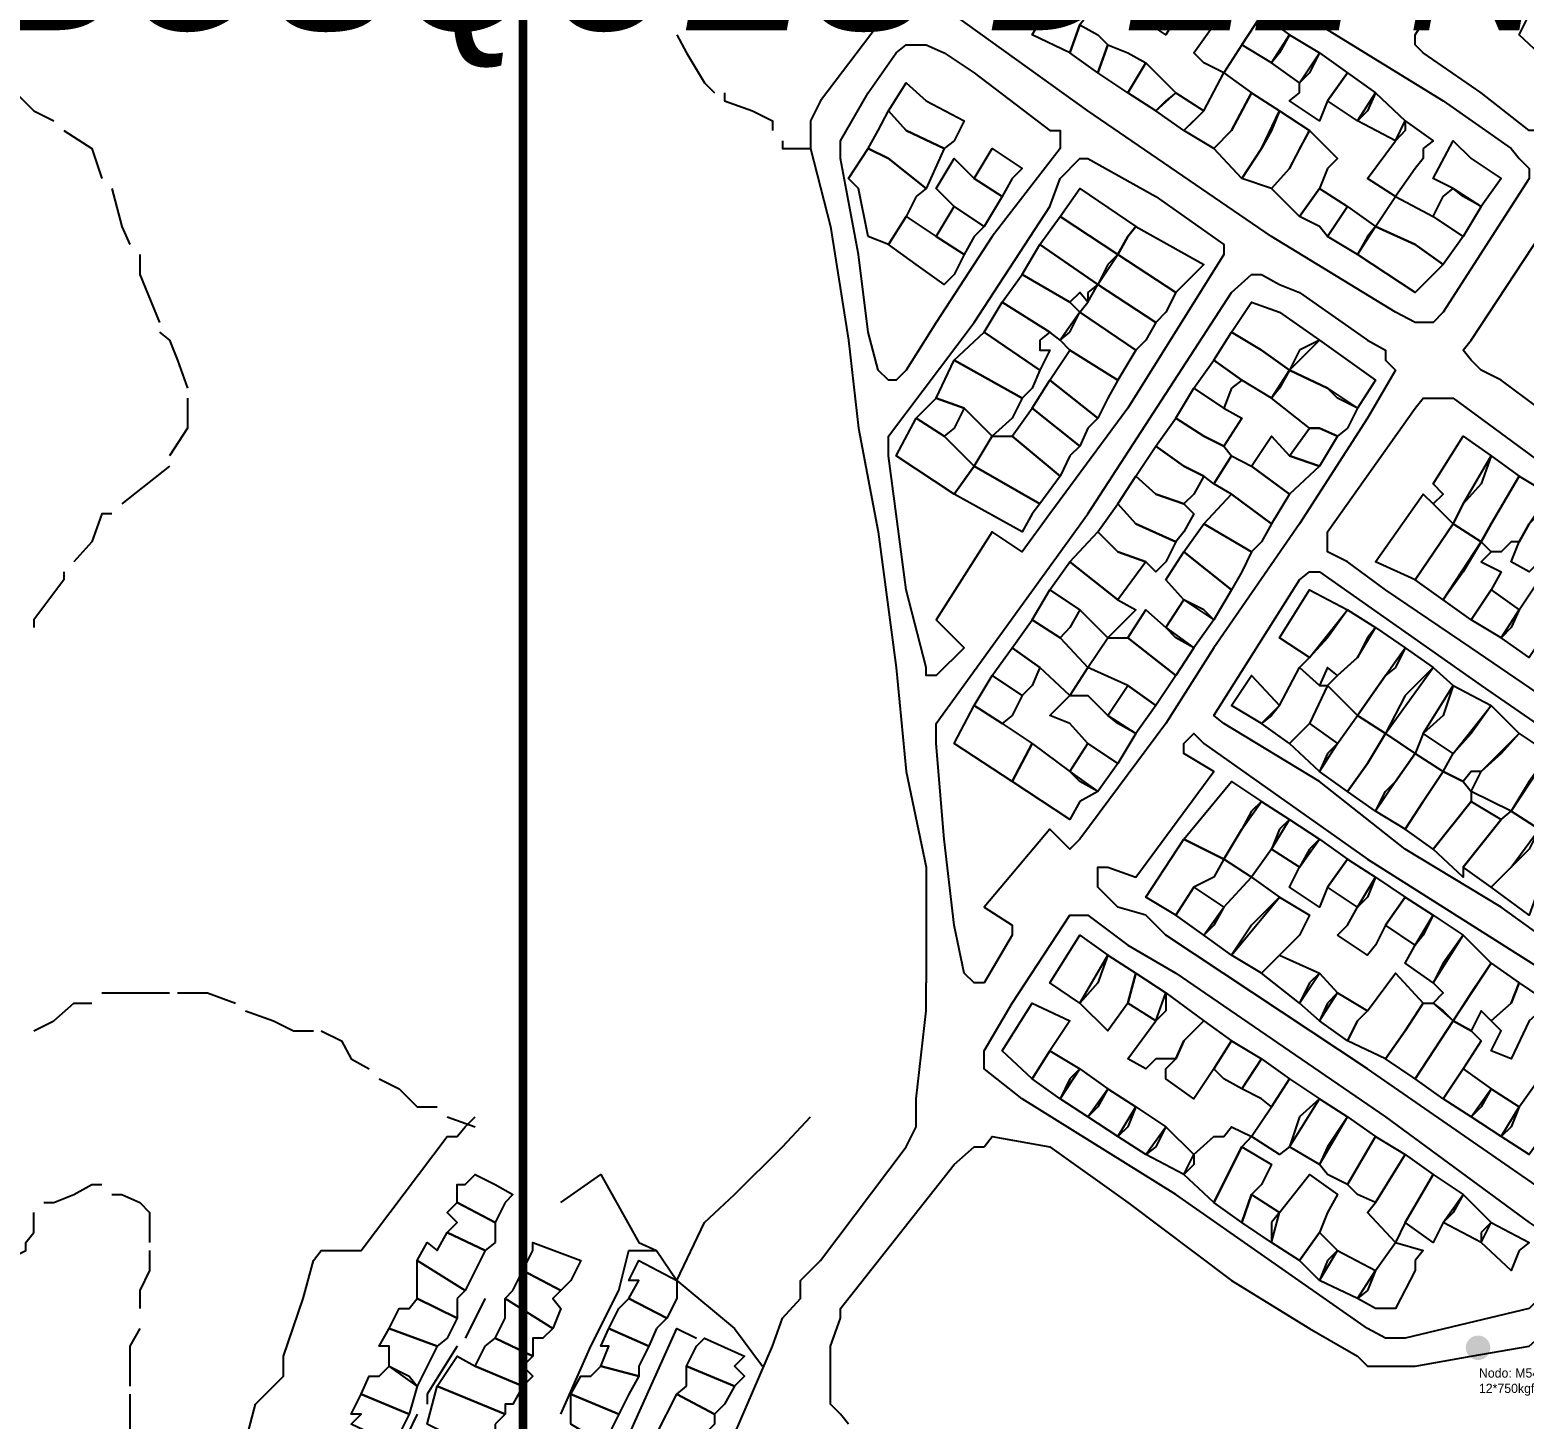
# Model space of a CAD drawing. Header units: millimetres. Extents: x -3588 to 75209, y -3737 to 38254.
# Drawn here: x 6035.1 to 6246.4, y 5761.9 to 5958.4 of the extents above; entities that cross this region are included whole.
import ezdxf

# ---------------------------------------------------------------- set-up
doc = ezdxf.new("R2010")
doc.units = ezdxf.units.MM
doc.layers.add('P', color=253, linetype='Continuous')
doc.layers.add('T', color=7, linetype='Continuous')

msp = doc.modelspace()

# ---------------------------------------------------------------- hatches: boundary and pattern name
h = msp.add_hatch(color=256)
h.dxf.hatch_style = 1
h.paths.add_polyline_path([(6238.114, 5771.997, 1), (6241.584, 5771.997, 1)])

# ---------------------------------------------------------------- linework, layer by layer
at = {"layer": 'P', "const_width": 1.2}
msp.add_lwpolyline([(6104.804, -520.269), (6104.804, 8805.959)], dxfattribs=at)
at = {"layer": 'P'}
for points in [[(6240.292, 5949.488), (6232.114, 5955.137), (6230.978, 5956.258), (6230.978, 5957.666), (6240.292, 5972.629), (6249.894, 5986.185), (6256.664, 5995.787), (6258.088, 5998.315), (6259.496, 5999.74), (6279.821, 5986.185), (6279.821, 5984.776), (6270.219, 5971.221), (6260.616, 5955.137), (6252.439, 5944.127), (6251.302, 5944.127), (6249.894, 5944.127), (6247.077, 5944.127), (6240.292, 5949.488)], [(6100.851, 5998.315), (6102.26, 5996.907), (6111.574, 5990.138), (6109.029, 5986.185), (6146.862, 5960.499), (6152.223, 5963.027), (6153.632, 5963.027), (6155.04, 5961.907), (6155.04, 5959.09), (6146.862, 5948.352), (6145.454, 5945.535), (6145.454, 5941.582), (6148.27, 5930.572), (6150.815, 5914.488), (6152.223, 5902.053), (6155.04, 5887.378), (6157.585, 5868.189), (6158.993, 5853.514), (6161.826, 5839.959), (6161.826, 5827.54), (6161.826, 5823.587)], [(6168.595, 5969.813), (6172.548, 5975.462), (6177.909, 5983.352), (6179.318, 5984.776), (6180.742, 5984.776), (6197.114, 5972.629), (6217.438, 5959.09), (6234.931, 5948.352), (6244.533, 5941.582), (6245.653, 5940.174), (6247.077, 5938.766), (6247.077, 5937.341), (6234.931, 5918.441), (6233.522, 5917.017), (6230.978, 5917.017), (6228.161, 5918.441), (6210.653, 5929.163), (6184.679, 5946.944), (6165.778, 5960.499), (6165.778, 5961.907), (6164.354, 5964.452), (6165.778, 5965.86), (6168.595, 5969.813)], [(6199.642, 5964.452), (6198.234, 5961.907), (6195.689, 5957.666), (6191.464, 5960.499), (6192.873, 5961.907), (6194.281, 5964.452), (6197.114, 5968.677), (6201.067, 5965.86), (6199.642, 5964.452)], [(6184.679, 5960.499), (6183.559, 5959.09), (6182.15, 5955.137), (6176.789, 5957.666), (6179.318, 5961.907), (6182.15, 5964.452), (6186.103, 5961.907), (6184.679, 5960.499)], [(6201.067, 5953.713), (6199.642, 5955.137), (6202.475, 5959.09), (6205.004, 5963.027), (6209.245, 5960.499), (6206.428, 5956.258), (6203.883, 5952.305), (6201.067, 5953.713)], [(6211.789, 5955.137), (6210.653, 5953.713), (6206.428, 5956.258), (6209.245, 5960.499), (6213.197, 5957.666), (6211.789, 5955.137)], [(6247.077, 5960.499), (6248.486, 5961.907), (6252.439, 5959.09), (6256.664, 5956.258), (6253.847, 5952.305), (6249.894, 5953.713), (6245.653, 5957.666), (6247.077, 5960.499)], [(6186.103, 5957.666), (6187.512, 5956.258), (6186.103, 5952.305), (6182.15, 5955.137), (6183.559, 5959.09), (6186.103, 5957.666)], [(6126.537, 5957.666), (6127.946, 5955.137), (6130.49, 5950.896), (6131.899, 5949.488)], [(6164.354, 5955.137), (6168.595, 5952.305), (6179.318, 5944.127), (6180.742, 5944.127), (6180.742, 5941.582), (6171.14, 5929.163), (6163.234, 5917.017), (6158.993, 5910.247), (6157.585, 5908.839), (6156.464, 5908.839), (6155.04, 5910.247), (6153.632, 5915.608), (6152.223, 5926.619), (6149.679, 5940.174), (6149.679, 5941.582), (6149.679, 5942.703), (6153.632, 5949.488), (6157.585, 5955.137), (6158.993, 5956.258), (6161.826, 5956.258), (6164.354, 5955.137)], [(6190.328, 5955.137), (6192.873, 5953.713), (6190.328, 5949.488), (6186.103, 5952.305), (6187.512, 5956.258), (6190.328, 5955.137)], [(6216.014, 5952.305), (6214.606, 5950.896), (6210.653, 5953.713), (6213.197, 5957.666), (6217.438, 5955.137), (6216.014, 5952.305)], [(6214.606, 5949.488), (6214.606, 5950.896), (6217.438, 5955.137), (6221.391, 5952.305), (6218.559, 5948.352), (6217.438, 5945.535), (6213.197, 5948.352), (6214.606, 5949.488)], [(6195.689, 5948.352), (6194.281, 5946.944), (6190.328, 5949.488), (6192.873, 5953.713), (6197.114, 5949.488), (6195.689, 5948.352)], [(6205.004, 5944.127), (6202.475, 5941.582), (6198.234, 5944.127), (6201.067, 5946.944), (6203.883, 5952.305), (6207.836, 5949.488), (6205.004, 5944.127)], [(6224.208, 5946.944), (6222.8, 5945.535), (6218.559, 5948.352), (6221.391, 5952.305), (6225.328, 5949.488), (6224.208, 5946.944)], [(6031.683, 5950.896), (6033.092, 5949.488), (6035.636, 5946.944), (6038.469, 5945.535)], [(6165.778, 5942.703), (6164.354, 5941.582), (6158.993, 5944.127), (6156.464, 5946.944), (6158.993, 5950.896), (6161.826, 5948.352), (6167.187, 5945.535), (6165.778, 5942.703)], [(6133.307, 5949.488), (6133.307, 5948.352), (6137.26, 5946.944), (6140.093, 5945.535), (6140.093, 5944.127)], [(6199.642, 5945.535), (6198.234, 5944.127), (6194.281, 5946.944), (6197.114, 5949.488), (6201.067, 5946.944), (6199.642, 5945.535)], [(6210.653, 5944.127), (6209.245, 5941.582), (6206.428, 5937.341), (6202.475, 5941.582), (6205.004, 5944.127), (6207.836, 5949.488), (6211.789, 5946.944), (6210.653, 5944.127)], [(6229.569, 5944.127), (6228.161, 5942.703), (6222.8, 5945.535), (6225.328, 5949.488), (6229.569, 5945.535), (6229.569, 5944.127)], [(6155.04, 5944.127), (6156.464, 5946.944), (6158.993, 5944.127), (6164.354, 5941.582), (6161.826, 5935.933), (6156.464, 5940.174), (6153.632, 5941.582), (6155.04, 5944.127)], [(6214.606, 5941.582), (6213.197, 5938.766), (6210.653, 5935.933), (6206.428, 5937.341), (6209.245, 5941.582), (6211.789, 5946.944), (6216.014, 5944.127), (6214.606, 5941.582)], [(6039.877, 5944.127), (6043.83, 5941.582), (6045.239, 5937.341)], [(6218.559, 5938.766), (6217.438, 5935.933), (6214.606, 5931.98), (6210.653, 5935.933), (6213.197, 5938.766), (6216.014, 5944.127), (6219.967, 5940.174), (6218.559, 5938.766)], [(6232.114, 5941.582), (6232.114, 5940.174), (6230.978, 5938.766), (6228.161, 5934.813), (6224.208, 5937.341), (6228.161, 5942.703), (6229.569, 5945.535), (6233.522, 5942.703), (6232.114, 5941.582)], [(6141.501, 5942.703), (6141.501, 5941.582), (6142.909, 5941.582), (6145.454, 5941.582)], [(6160.417, 5934.813), (6158.993, 5931.98), (6156.464, 5928.027), (6153.632, 5929.163), (6152.223, 5935.933), (6150.815, 5937.341), (6153.632, 5941.582), (6156.464, 5940.174), (6161.826, 5935.933), (6160.417, 5934.813)], [(6173.956, 5937.341), (6172.548, 5934.813), (6168.595, 5937.341), (6171.14, 5941.582), (6175.365, 5938.766), (6173.956, 5937.341)], [(6237.763, 5934.813), (6236.339, 5935.933), (6233.522, 5937.341), (6236.339, 5942.703), (6238.883, 5940.174), (6243.124, 5937.341), (6240.292, 5933.388), (6237.763, 5934.813)], [(6180.742, 5937.341), (6183.559, 5940.174), (6184.679, 5940.174), (6194.281, 5934.813), (6203.883, 5928.027), (6203.883, 5926.619), (6190.328, 5904.886), (6179.318, 5889.922), (6175.365, 5884.561), (6171.14, 5887.378), (6163.234, 5874.959), (6167.187, 5871.006), (6163.234, 5867.053), (6161.826, 5867.053), (6161.826, 5868.189), (6158.993, 5879.2), (6157.585, 5889.922), (6156.464, 5898.116), (6156.464, 5899.525), (6156.464, 5900.933), (6168.595, 5917.017), (6179.318, 5933.388), (6180.742, 5937.341)], [(6168.595, 5937.341), (6172.548, 5934.813), (6170.003, 5930.572), (6165.778, 5933.388), (6163.234, 5935.933), (6165.778, 5940.174), (6168.595, 5937.341)], [(6046.647, 5935.933), (6048.055, 5930.572), (6049.191, 5928.027)], [(6190.328, 5929.163), (6188.92, 5926.619), (6180.742, 5931.98), (6183.559, 5935.933), (6191.464, 5930.572), (6190.328, 5929.163)], [(6217.438, 5930.572), (6214.606, 5931.98), (6217.438, 5935.933), (6221.391, 5933.388), (6218.559, 5929.163), (6217.438, 5930.572)], [(6234.931, 5934.813), (6236.339, 5935.933), (6240.292, 5933.388), (6237.763, 5929.163), (6233.522, 5931.98), (6234.931, 5934.813)], [(6168.595, 5929.163), (6167.187, 5926.619), (6163.234, 5929.163), (6165.778, 5933.388), (6170.003, 5930.572), (6168.595, 5929.163)], [(6224.208, 5929.163), (6222.8, 5926.619), (6218.559, 5929.163), (6221.391, 5933.388), (6225.328, 5930.572), (6224.208, 5929.163)], [(6233.522, 5931.98), (6237.763, 5929.163), (6234.931, 5925.21), (6230.978, 5928.027), (6225.328, 5930.572), (6228.161, 5934.813), (6233.522, 5931.98)], [(6259.496, 5896.692), (6243.124, 5908.839), (6240.292, 5910.247), (6238.883, 5911.655), (6237.763, 5913.064), (6238.883, 5914.488), (6251.302, 5933.388)], [(6165.778, 5923.802), (6164.354, 5922.378), (6160.417, 5925.21), (6156.464, 5928.027), (6158.993, 5931.98), (6163.234, 5929.163), (6167.187, 5926.619), (6165.778, 5923.802)], [(6187.512, 5925.21), (6186.103, 5922.378), (6177.909, 5928.027), (6180.742, 5931.98), (6188.92, 5926.619), (6187.512, 5925.21)], [(6190.328, 5929.163), (6191.464, 5930.572), (6201.067, 5925.21), (6197.114, 5921.258), (6188.92, 5926.619), (6190.328, 5929.163)], [(6230.978, 5928.027), (6234.931, 5925.21), (6230.978, 5921.258), (6222.8, 5926.619), (6225.328, 5930.572), (6230.978, 5928.027)], [(6184.679, 5921.258), (6184.679, 5919.849), (6183.559, 5921.258), (6182.15, 5919.849), (6175.365, 5923.802), (6177.909, 5928.027), (6186.103, 5922.378), (6184.679, 5921.258)], [(6050.6, 5926.619), (6050.6, 5923.802), (6053.416, 5917.017)], [(6195.689, 5918.441), (6194.281, 5917.017), (6186.103, 5922.378), (6188.92, 5926.619), (6197.114, 5921.258), (6195.689, 5918.441)], [(6211.789, 5922.378), (6214.606, 5921.258), (6224.208, 5914.488), (6226.753, 5913.064), (6226.753, 5911.655), (6228.161, 5910.247), (6224.208, 5903.477), (6214.606, 5888.514), (6202.475, 5871.006), (6195.689, 5860.283), (6183.559, 5843.912), (6182.15, 5842.503), (6179.318, 5845.32), (6170.003, 5834.309), (6173.956, 5831.765), (6173.956, 5830.356), (6170.003, 5823.587), (6168.595, 5823.587), (6167.187, 5824.995), (6165.778, 5831.765), (6164.354, 5843.912), (6163.234, 5857.467), (6163.234, 5858.875), (6163.234, 5860.283), (6184.679, 5889.922), (6205.004, 5921.258), (6207.836, 5923.802), (6209.245, 5923.802), (6211.789, 5922.378)], [(6182.15, 5919.849), (6183.559, 5918.441), (6180.742, 5914.488), (6179.318, 5915.608), (6172.548, 5919.849), (6175.365, 5923.802), (6182.15, 5919.849)], [(6192.873, 5914.488), (6191.464, 5913.064), (6183.559, 5918.441), (6184.679, 5919.849), (6186.103, 5922.378), (6194.281, 5917.017), (6192.873, 5914.488)], [(6177.909, 5914.488), (6177.909, 5913.064), (6179.318, 5913.064), (6177.909, 5910.247), (6170.003, 5915.608), (6172.548, 5919.849), (6179.318, 5915.608), (6177.909, 5914.488)], [(6182.15, 5915.608), (6183.559, 5918.441), (6191.464, 5913.064), (6188.92, 5908.839), (6182.15, 5913.064), (6180.742, 5914.488), (6182.15, 5915.608)], [(6214.606, 5913.064), (6213.197, 5910.247), (6209.245, 5913.064), (6205.004, 5915.608), (6207.836, 5919.849), (6211.789, 5918.441), (6217.438, 5914.488), (6214.606, 5913.064)], [(6053.416, 5915.608), (6054.841, 5914.488), (6055.961, 5911.655), (6057.369, 5907.702)], [(6176.789, 5907.702), (6175.365, 5906.294), (6165.778, 5911.655), (6170.003, 5915.608), (6177.909, 5910.247), (6176.789, 5907.702)], [(6211.789, 5907.702), (6210.653, 5906.294), (6206.428, 5908.839), (6202.475, 5911.655), (6205.004, 5915.608), (6209.245, 5913.064), (6213.197, 5910.247), (6211.789, 5907.702)], [(6219.967, 5906.294), (6218.559, 5907.702), (6213.197, 5910.247), (6217.438, 5914.488), (6225.328, 5908.839), (6222.8, 5904.886), (6219.967, 5906.294)], [(6187.512, 5906.294), (6186.103, 5903.477), (6179.318, 5908.839), (6182.15, 5913.064), (6188.92, 5908.839), (6187.512, 5906.294)], [(6173.956, 5903.477), (6171.14, 5900.933), (6167.187, 5904.886), (6163.234, 5906.294), (6165.778, 5911.655), (6175.365, 5906.294), (6173.956, 5903.477)], [(6205.004, 5907.702), (6203.883, 5904.886), (6199.642, 5907.702), (6202.475, 5911.655), (6206.428, 5908.839), (6205.004, 5907.702)], [(6221.391, 5902.053), (6219.967, 5900.933), (6217.438, 5902.053), (6216.014, 5902.053), (6210.653, 5906.294), (6213.197, 5910.247), (6218.559, 5907.702), (6222.8, 5904.886), (6221.391, 5902.053)], [(6184.679, 5902.053), (6183.559, 5899.525), (6176.789, 5904.886), (6179.318, 5908.839), (6186.103, 5903.477), (6184.679, 5902.053)], [(6203.883, 5904.886), (6206.428, 5903.477), (6203.883, 5899.525), (6201.067, 5900.933), (6197.114, 5903.477), (6199.642, 5907.702), (6203.883, 5904.886)], [(6057.369, 5906.294), (6057.369, 5902.053), (6054.841, 5898.116)], [(6165.778, 5902.053), (6164.354, 5900.933), (6160.417, 5903.477), (6163.234, 5906.294), (6167.187, 5904.886), (6165.778, 5902.053)], [(6260.616, 5856.042), (6256.664, 5858.875), (6238.883, 5871.006), (6226.753, 5879.2), (6221.391, 5883.153), (6218.559, 5884.561), (6218.559, 5885.969), (6218.559, 5887.378), (6230.978, 5904.886), (6232.114, 5906.294), (6234.931, 5906.294), (6236.339, 5906.294), (6251.302, 5895.284), (6271.627, 5881.728), (6294.496, 5865.645), (6297.313, 5862.828), (6298.737, 5862.828), (6298.737, 5861.404), (6285.182, 5841.079), (6283.774, 5841.079), (6282.366, 5841.079), (6274.172, 5846.728), (6263.449, 5854.634), (6260.616, 5856.042)], [(6164.354, 5900.933), (6168.595, 5896.692), (6165.778, 5892.739), (6157.585, 5898.116), (6160.417, 5903.477), (6164.354, 5900.933)], [(6182.15, 5898.116), (6180.742, 5895.284), (6173.956, 5900.933), (6176.789, 5904.886), (6183.559, 5899.525), (6182.15, 5898.116)], [(6203.883, 5899.525), (6205.004, 5898.116), (6202.475, 5894.163), (6201.067, 5895.284), (6198.234, 5896.692), (6194.281, 5899.525), (6197.114, 5903.477), (6201.067, 5900.933), (6203.883, 5899.525)], [(6217.438, 5902.053), (6219.967, 5900.933), (6217.438, 5896.692), (6213.197, 5898.116), (6216.014, 5902.053), (6217.438, 5902.053)], [(6173.956, 5900.933), (6180.742, 5895.284), (6177.909, 5891.331), (6168.595, 5896.692), (6171.14, 5900.933), (6173.956, 5900.933)], [(6199.642, 5892.739), (6198.234, 5891.331), (6194.281, 5892.739), (6191.464, 5895.284), (6194.281, 5899.525), (6198.234, 5896.692), (6201.067, 5895.284), (6199.642, 5892.739)], [(6213.197, 5898.116), (6217.438, 5896.692), (6213.197, 5892.739), (6207.836, 5896.692), (6210.653, 5900.933), (6213.197, 5898.116)], [(6240.292, 5894.163), (6237.763, 5891.331), (6236.339, 5888.514), (6233.522, 5891.331), (6234.931, 5892.739), (6233.522, 5894.163), (6237.763, 5900.933), (6241.716, 5898.116), (6240.292, 5894.163)], [(6207.836, 5896.692), (6213.197, 5892.739), (6210.653, 5888.514), (6205.004, 5892.739), (6202.475, 5894.163), (6205.004, 5898.116), (6207.836, 5896.692)], [(6241.716, 5888.514), (6240.292, 5885.969), (6236.339, 5888.514), (6237.763, 5891.331), (6241.716, 5898.116), (6245.653, 5895.284), (6241.716, 5888.514)], [(6054.841, 5896.692), (6048.055, 5891.331)], [(6176.789, 5889.922), (6175.365, 5887.378), (6165.778, 5892.739), (6168.595, 5896.692), (6177.909, 5891.331), (6176.789, 5889.922)], [(6198.234, 5887.378), (6197.114, 5885.969), (6191.464, 5888.514), (6188.92, 5891.331), (6191.464, 5895.284), (6194.281, 5892.739), (6198.234, 5891.331), (6199.642, 5889.922), (6198.234, 5887.378)], [(6248.486, 5889.922), (6247.077, 5888.514), (6245.653, 5885.969), (6244.533, 5885.969), (6243.124, 5884.561), (6241.716, 5884.561), (6240.292, 5885.969), (6241.716, 5888.514), (6245.653, 5895.284), (6249.894, 5892.739), (6248.486, 5889.922)], [(6195.689, 5883.153), (6194.281, 5881.728), (6192.873, 5883.153), (6188.92, 5884.561), (6186.103, 5887.378), (6188.92, 5891.331), (6191.464, 5888.514), (6197.114, 5885.969), (6195.689, 5883.153)], [(6209.245, 5885.969), (6207.836, 5884.561), (6201.067, 5888.514), (6205.004, 5892.739), (6210.653, 5888.514), (6209.245, 5885.969)], [(6233.522, 5891.331), (6236.339, 5888.514), (6230.978, 5880.608), (6225.328, 5883.153), (6232.114, 5892.739), (6233.522, 5891.331)], [(6252.439, 5887.378), (6251.302, 5884.561), (6249.894, 5881.728), (6248.486, 5883.153), (6247.077, 5881.728), (6244.533, 5883.153), (6245.653, 5885.969), (6247.077, 5888.514), (6249.894, 5892.739), (6253.847, 5888.514), (6252.439, 5887.378)], [(6046.647, 5889.922), (6045.239, 5889.922), (6043.83, 5885.969), (6041.286, 5883.153)], [(6188.92, 5884.561), (6192.873, 5883.153), (6188.92, 5877.791), (6182.15, 5883.153), (6186.103, 5887.378), (6188.92, 5884.561)], [(6206.428, 5881.728), (6205.004, 5879.2), (6198.234, 5884.561), (6201.067, 5888.514), (6207.836, 5884.561), (6206.428, 5881.728)], [(6237.763, 5881.728), (6234.931, 5877.791), (6230.978, 5880.608), (6236.339, 5888.514), (6240.292, 5885.969), (6237.763, 5881.728)], [(6201.067, 5876.367), (6198.234, 5877.791), (6195.689, 5880.608), (6198.234, 5884.561), (6205.004, 5879.2), (6202.475, 5874.959), (6201.067, 5876.367)], [(6241.716, 5884.561), (6240.292, 5883.153), (6243.124, 5881.728), (6241.716, 5879.2), (6238.883, 5874.959), (6234.931, 5877.791), (6240.292, 5885.969), (6241.716, 5884.561)], [(6188.92, 5877.791), (6191.464, 5876.367), (6187.512, 5872.414), (6183.559, 5876.367), (6179.318, 5879.2), (6182.15, 5883.153), (6188.92, 5877.791)], [(6039.877, 5881.728), (6039.877, 5880.608), (6035.636, 5874.959), (6035.636, 5873.839)], [(6229.569, 5842.503), (6217.438, 5852.089), (6203.883, 5860.283), (6202.475, 5861.404), (6214.606, 5880.608), (6216.014, 5881.728), (6217.438, 5881.728), (6240.292, 5865.645), (6262.041, 5850.681), (6280.941, 5837.142), (6282.366, 5837.142), (6282.366, 5835.718), (6280.941, 5835.718), (6268.81, 5818.226), (6268.81, 5816.817), (6267.402, 5816.817), (6243.124, 5834.309), (6229.569, 5842.503)], [(6251.302, 5874.959), (6249.894, 5873.839), (6247.077, 5869.598), (6243.124, 5872.414), (6245.653, 5876.367), (6248.486, 5880.608), (6252.439, 5877.791), (6251.302, 5874.959)], [(6182.15, 5873.839), (6180.742, 5872.414), (6176.789, 5874.959), (6179.318, 5879.2), (6183.559, 5876.367), (6182.15, 5873.839)], [(6218.559, 5872.414), (6216.014, 5869.598), (6211.789, 5872.414), (6216.014, 5879.2), (6221.391, 5876.367), (6218.559, 5872.414)], [(6244.533, 5873.839), (6243.124, 5872.414), (6238.883, 5874.959), (6241.716, 5879.2), (6245.653, 5876.367), (6244.533, 5873.839)], [(6195.689, 5873.839), (6199.642, 5871.006), (6197.114, 5867.053), (6190.328, 5872.414), (6192.873, 5876.367), (6195.689, 5873.839)], [(6197.114, 5872.414), (6195.689, 5873.839), (6198.234, 5877.791), (6202.475, 5874.959), (6199.642, 5871.006), (6197.114, 5872.414)], [(6224.208, 5872.414), (6222.8, 5869.598), (6219.967, 5867.053), (6218.559, 5868.189), (6217.438, 5865.645), (6214.606, 5868.189), (6216.014, 5869.598), (6221.391, 5876.367), (6225.328, 5873.839), (6224.208, 5872.414)], [(6180.742, 5872.414), (6184.679, 5868.189), (6182.15, 5864.236), (6177.909, 5868.189), (6173.956, 5871.006), (6176.789, 5874.959), (6180.742, 5872.414)], [(6228.161, 5868.189), (6226.753, 5867.053), (6222.8, 5861.404), (6218.559, 5865.645), (6219.967, 5867.053), (6222.8, 5869.598), (6225.328, 5873.839), (6229.569, 5871.006), (6228.161, 5868.189)], [(6190.328, 5872.414), (6197.114, 5867.053), (6194.281, 5862.828), (6190.328, 5865.645), (6184.679, 5868.189), (6187.512, 5872.414), (6190.328, 5872.414)], [(6176.789, 5865.645), (6175.365, 5864.236), (6171.14, 5867.053), (6173.956, 5871.006), (6177.909, 5868.189), (6176.789, 5865.645)], [(6229.569, 5864.236), (6226.753, 5858.875), (6222.8, 5861.404), (6226.753, 5867.053), (6229.569, 5871.006), (6233.522, 5868.189), (6229.569, 5864.236)], [(6217.438, 5865.645), (6218.559, 5865.645), (6216.014, 5860.283), (6213.197, 5857.467), (6209.245, 5860.283), (6211.789, 5862.828), (6214.606, 5868.189), (6217.438, 5865.645)], [(6234.931, 5861.404), (6232.114, 5858.875), (6230.978, 5856.042), (6226.753, 5858.875), (6233.522, 5868.189), (6236.339, 5865.645), (6234.931, 5861.404)], [(6173.956, 5861.404), (6172.548, 5860.283), (6168.595, 5862.828), (6171.14, 5867.053), (6175.365, 5864.236), (6173.956, 5861.404)], [(6188.92, 5860.283), (6187.512, 5861.404), (6190.328, 5865.645), (6194.281, 5862.828), (6191.464, 5858.875), (6188.92, 5860.283)], [(6210.653, 5861.404), (6209.245, 5860.283), (6205.004, 5862.828), (6207.836, 5867.053), (6211.789, 5862.828), (6210.653, 5861.404)], [(6238.883, 5858.875), (6236.339, 5856.042), (6232.114, 5858.875), (6236.339, 5865.645), (6241.716, 5862.828), (6238.883, 5858.875)], [(6187.512, 5861.404), (6191.464, 5858.875), (6188.92, 5854.634), (6184.679, 5857.467), (6182.15, 5860.283), (6179.318, 5861.404), (6182.15, 5864.236), (6184.679, 5864.236), (6187.512, 5861.404)], [(6172.548, 5860.283), (6176.789, 5857.467), (6173.956, 5852.089), (6165.778, 5857.467), (6168.595, 5862.828), (6172.548, 5860.283)], [(6224.208, 5854.634), (6221.391, 5850.681), (6217.438, 5853.514), (6219.967, 5857.467), (6222.8, 5861.404), (6226.753, 5858.875), (6224.208, 5854.634)], [(6243.124, 5856.042), (6240.292, 5853.514), (6238.883, 5853.514), (6237.763, 5852.089), (6234.931, 5853.514), (6236.339, 5856.042), (6241.716, 5862.828), (6245.653, 5858.875), (6243.124, 5856.042)], [(6218.559, 5856.042), (6217.438, 5853.514), (6213.197, 5857.467), (6216.014, 5860.283), (6219.967, 5857.467), (6218.559, 5856.042)], [(6183.559, 5849.273), (6182.15, 5846.728), (6173.956, 5852.089), (6176.789, 5857.467), (6182.15, 5853.514), (6186.103, 5850.681), (6183.559, 5849.273)], [(6183.559, 5852.089), (6182.15, 5853.514), (6184.679, 5857.467), (6188.92, 5854.634), (6186.103, 5850.681), (6183.559, 5852.089)], [(6192.873, 5833.189), (6188.92, 5834.309), (6187.512, 5835.718), (6186.103, 5837.142), (6186.103, 5839.959), (6187.512, 5839.959), (6191.464, 5838.55), (6202.475, 5853.514), (6198.234, 5856.042), (6198.234, 5857.467), (6199.642, 5858.875), (6201.067, 5857.467), (6224.208, 5841.079), (6258.088, 5819.634), (6264.857, 5813.985), (6265.978, 5812.864), (6251.302, 5793.66), (6249.894, 5793.66), (6224.208, 5811.44), (6195.689, 5830.356), (6192.873, 5833.189)], [(6228.161, 5852.089), (6225.328, 5847.865), (6221.391, 5850.681), (6224.208, 5854.634), (6226.753, 5858.875), (6230.978, 5856.042), (6228.161, 5852.089)], [(6247.077, 5852.089), (6244.533, 5847.865), (6238.883, 5850.681), (6240.292, 5853.514), (6245.653, 5858.875), (6249.894, 5856.042), (6247.077, 5852.089)], [(6226.753, 5850.681), (6228.161, 5852.089), (6230.978, 5856.042), (6234.931, 5853.514), (6232.114, 5849.273), (6229.569, 5845.32), (6225.328, 5847.865), (6226.753, 5850.681)], [(6252.439, 5852.089), (6251.302, 5849.273), (6248.486, 5845.32), (6244.533, 5847.865), (6249.894, 5856.042), (6253.847, 5853.514), (6252.439, 5852.089)], [(6237.763, 5852.089), (6238.883, 5850.681), (6238.883, 5849.273), (6233.522, 5842.503), (6229.569, 5845.32), (6232.114, 5849.273), (6234.931, 5853.514), (6237.763, 5852.089)], [(6207.836, 5847.865), (6206.428, 5845.32), (6203.883, 5841.079), (6198.234, 5843.912), (6205.004, 5852.089), (6209.245, 5849.273), (6207.836, 5847.865)], [(6211.789, 5845.32), (6210.653, 5842.503), (6207.836, 5838.55), (6203.883, 5841.079), (6206.428, 5845.32), (6209.245, 5849.273), (6213.197, 5846.728), (6211.789, 5845.32)], [(6237.763, 5839.959), (6237.763, 5838.55), (6233.522, 5842.503), (6238.883, 5849.273), (6243.124, 5846.728), (6237.763, 5839.959)], [(6216.014, 5842.503), (6214.606, 5839.959), (6210.653, 5842.503), (6213.197, 5846.728), (6217.438, 5843.912), (6216.014, 5842.503)], [(6247.077, 5842.503), (6244.533, 5839.959), (6241.716, 5837.142), (6237.763, 5839.959), (6243.124, 5846.728), (6244.533, 5847.865), (6248.486, 5845.32), (6247.077, 5842.503)], [(6251.302, 5839.959), (6248.486, 5837.142), (6247.077, 5833.189), (6241.716, 5837.142), (6244.533, 5839.959), (6248.486, 5845.32), (6252.439, 5842.503), (6251.302, 5839.959)], [(6202.475, 5838.55), (6199.642, 5837.142), (6197.114, 5833.189), (6192.873, 5835.718), (6198.234, 5843.912), (6203.883, 5841.079), (6202.475, 5838.55)], [(6218.559, 5837.142), (6217.438, 5834.309), (6213.197, 5837.142), (6214.606, 5839.959), (6217.438, 5843.912), (6221.391, 5841.079), (6218.559, 5837.142)], [(6224.208, 5835.718), (6222.8, 5834.309), (6218.559, 5837.142), (6221.391, 5841.079), (6225.328, 5838.55), (6224.208, 5835.718)], [(6207.836, 5831.765), (6205.004, 5827.54), (6201.067, 5830.356), (6203.883, 5834.309), (6207.836, 5838.55), (6211.789, 5835.718), (6207.836, 5831.765)], [(6219.967, 5830.356), (6221.391, 5831.765), (6222.8, 5834.309), (6225.328, 5838.55), (6229.569, 5835.718), (6226.753, 5831.765), (6225.328, 5828.948), (6224.208, 5827.54), (6219.967, 5830.356)], [(6202.475, 5831.765), (6201.067, 5830.356), (6197.114, 5833.189), (6199.642, 5837.142), (6203.883, 5834.309), (6202.475, 5831.765)], [(6214.606, 5830.356), (6211.789, 5827.54), (6209.245, 5824.995), (6205.004, 5827.54), (6211.789, 5835.718), (6216.014, 5833.189), (6214.606, 5830.356)], [(6232.114, 5830.356), (6230.978, 5828.948), (6226.753, 5831.765), (6229.569, 5835.718), (6233.522, 5833.189), (6232.114, 5830.356)], [(6190.328, 5828.948), (6197.114, 5824.995), (6226.753, 5804.67), (6247.077, 5789.707), (6251.302, 5786.89), (6251.302, 5785.754), (6251.302, 5784.346), (6248.486, 5778.985), (6247.077, 5777.576), (6229.569, 5773.335), (6226.753, 5773.335), (6224.208, 5774.744), (6197.114, 5793.66), (6175.365, 5807.215), (6170.003, 5811.44), (6170.003, 5812.864), (6170.003, 5813.985), (6173.956, 5820.754), (6182.15, 5833.189), (6183.559, 5833.189), (6184.679, 5833.189), (6190.328, 5828.948)], [(6234.931, 5826.404), (6233.522, 5823.587), (6229.569, 5826.404), (6230.978, 5828.948), (6233.522, 5833.189), (6237.763, 5830.356), (6234.931, 5826.404)], [(6186.103, 5823.587), (6183.559, 5820.754), (6179.318, 5823.587), (6183.559, 5830.356), (6187.512, 5827.54), (6186.103, 5823.587)], [(6238.883, 5822.179), (6236.339, 5818.226), (6233.522, 5820.754), (6234.931, 5822.179), (6233.522, 5823.587), (6237.763, 5830.356), (6241.716, 5826.404), (6238.883, 5822.179)], [(6190.328, 5820.754), (6187.512, 5816.817), (6183.559, 5820.754), (6187.512, 5827.54), (6191.464, 5824.995), (6190.328, 5820.754)], [(6216.014, 5823.587), (6214.606, 5820.754), (6209.245, 5824.995), (6211.789, 5827.54), (6217.438, 5824.995), (6216.014, 5823.587)], [(6244.533, 5820.754), (6241.716, 5818.226), (6240.292, 5819.634), (6238.883, 5816.817), (6236.339, 5818.226), (6241.716, 5826.404), (6245.653, 5823.587), (6244.533, 5820.754)], [(6160.417, 5807.215), (6161.826, 5819.634), (6161.826, 5823.587)], [(6195.689, 5819.634), (6194.281, 5818.226), (6190.328, 5820.754), (6191.464, 5824.995), (6195.689, 5822.179), (6195.689, 5819.634)], [(6218.559, 5820.754), (6217.438, 5818.226), (6214.606, 5820.754), (6217.438, 5824.995), (6219.967, 5822.179), (6218.559, 5820.754)], [(6222.8, 5818.226), (6224.208, 5819.634), (6228.161, 5824.995), (6232.114, 5820.754), (6229.569, 5816.817), (6226.753, 5812.864), (6221.391, 5815.393), (6222.8, 5818.226)], [(6244.533, 5820.754), (6245.653, 5823.587), (6249.894, 5820.754), (6247.077, 5818.226), (6244.533, 5812.864), (6241.716, 5813.985), (6243.124, 5816.817), (6241.716, 5818.226), (6244.533, 5820.754)], [(6045.239, 5822.179), (6046.647, 5822.179), (6053.416, 5822.179), (6054.841, 5822.179)], [(6055.961, 5822.179), (6057.369, 5822.179), (6060.202, 5822.179), (6064.155, 5820.754)], [(6199.642, 5816.817), (6198.234, 5815.393), (6197.114, 5812.864), (6194.281, 5812.864), (6192.873, 5811.44), (6190.328, 5812.864), (6194.281, 5818.226), (6195.689, 5822.179), (6201.067, 5818.226), (6199.642, 5816.817)], [(6222.8, 5818.226), (6221.391, 5815.393), (6217.438, 5818.226), (6219.967, 5822.179), (6224.208, 5819.634), (6222.8, 5818.226)], [(6035.636, 5816.817), (6038.469, 5818.226), (6041.286, 5820.754), (6042.406, 5820.754), (6043.83, 5820.754)], [(6065.563, 5819.634), (6069.516, 5818.226), (6072.333, 5816.817), (6075.165, 5816.817)], [(6179.318, 5813.985), (6176.789, 5810.032), (6172.548, 5813.985), (6176.789, 5820.754), (6182.15, 5818.226), (6179.318, 5813.985)], [(6234.931, 5819.634), (6236.339, 5818.226), (6230.978, 5810.032), (6226.753, 5812.864), (6229.569, 5816.817), (6232.114, 5820.754), (6233.522, 5820.754), (6234.931, 5819.634)], [(6076.286, 5816.817), (6079.118, 5815.393), (6080.527, 5812.864), (6083.055, 5811.44)], [(6195.689, 5811.44), (6197.114, 5812.864), (6198.234, 5815.393), (6201.067, 5818.226), (6205.004, 5815.393), (6202.475, 5811.44), (6199.642, 5807.215), (6195.689, 5810.032), (6195.689, 5811.44)], [(6237.763, 5811.44), (6234.931, 5807.215), (6230.978, 5810.032), (6236.339, 5818.226), (6238.883, 5816.817), (6240.292, 5815.393), (6237.763, 5811.44)], [(6203.883, 5810.032), (6202.475, 5811.44), (6205.004, 5815.393), (6209.245, 5812.864), (6206.428, 5808.623), (6203.883, 5810.032)], [(6170.003, 5800.43), (6171.14, 5801.854), (6179.318, 5800.43), (6190.328, 5792.54), (6205.004, 5781.529), (6216.014, 5774.744), (6222.8, 5770.791), (6224.208, 5769.382), (6226.753, 5769.382), (6230.978, 5769.382), (6238.883, 5770.791), (6247.077, 5772.215), (6249.894, 5774.744), (6256.664, 5784.346), (6276.988, 5812.864)], [(6182.15, 5810.032), (6180.742, 5807.215), (6176.789, 5810.032), (6179.318, 5813.985), (6183.559, 5811.44), (6182.15, 5810.032)], [(6209.245, 5807.215), (6206.428, 5808.623), (6209.245, 5812.864), (6213.197, 5810.032), (6210.653, 5806.079), (6209.245, 5807.215)], [(6186.103, 5806.079), (6184.679, 5804.67), (6180.742, 5807.215), (6183.559, 5811.44), (6187.512, 5808.623), (6186.103, 5806.079)], [(6240.292, 5806.079), (6238.883, 5804.67), (6234.931, 5807.215), (6237.763, 5811.44), (6241.716, 5808.623), (6240.292, 5806.079)], [(6084.48, 5810.032), (6087.296, 5808.623), (6089.841, 5806.079), (6092.658, 5806.079)], [(6190.328, 5803.262), (6188.92, 5801.854), (6184.679, 5804.67), (6187.512, 5808.623), (6191.464, 5806.079), (6190.328, 5803.262)], [(6214.606, 5804.67), (6213.197, 5800.43), (6211.789, 5799.309), (6207.836, 5801.854), (6210.653, 5806.079), (6213.197, 5810.032), (6217.438, 5807.215), (6214.606, 5804.67)], [(6244.533, 5803.262), (6243.124, 5801.854), (6238.883, 5804.67), (6241.716, 5808.623), (6245.653, 5806.079), (6244.533, 5803.262)], [(6249.894, 5803.262), (6247.077, 5799.309), (6243.124, 5801.854), (6245.653, 5806.079), (6248.486, 5810.032), (6252.439, 5807.215), (6249.894, 5803.262)], [(6146.862, 5784.346), (6158.993, 5800.43), (6160.417, 5803.262), (6160.417, 5807.215)], [(6218.559, 5800.43), (6217.438, 5797.901), (6213.197, 5800.43), (6217.438, 5807.215), (6221.391, 5804.67), (6218.559, 5800.43)], [(6042.406, 5700.23), (6046.647, 5703.047), (6049.191, 5709.816), (6049.191, 5715.194), (6049.191, 5716.602), (6052.008, 5721.963), (6055.961, 5732.686), (6061.61, 5747.649), (6065.563, 5757.251), (6065.563, 5758.66), (6066.972, 5764.021), (6068.38, 5765.429), (6069.516, 5766.566), (6070.924, 5767.974), (6070.924, 5769.382), (6070.924, 5770.791), (6073.741, 5778.985), (6075.165, 5784.346), (6076.286, 5785.754), (6081.935, 5785.754), (6094.066, 5801.854), (6095.49, 5801.854), (6096.61, 5803.262), (6098.019, 5804.67)], [(6094.066, 5804.67), (6098.019, 5803.262)], [(6126.537, 5781.529), (6130.49, 5789.707), (6134.715, 5793.66), (6141.501, 5800.43), (6145.454, 5804.67)], [(6194.281, 5800.43), (6192.873, 5799.309), (6188.92, 5801.854), (6191.464, 5806.079), (6195.689, 5803.262), (6194.281, 5800.43)], [(6218.559, 5796.493), (6217.438, 5797.901), (6221.391, 5804.67), (6225.328, 5801.854), (6221.391, 5795.068), (6218.559, 5796.493)], [(6199.642, 5797.901), (6198.234, 5796.493), (6192.873, 5799.309), (6195.689, 5803.262), (6199.642, 5799.309), (6199.642, 5797.901)], [(6206.428, 5800.43), (6202.475, 5792.54), (6198.234, 5796.493), (6199.642, 5799.309), (6202.475, 5801.854), (6203.883, 5801.854), (6205.004, 5803.262), (6207.836, 5801.854), (6206.428, 5800.43)], [(6149.679, 5776.168), (6149.679, 5777.576), (6165.778, 5797.901), (6168.595, 5800.43), (6170.003, 5800.43)], [(6209.245, 5795.068), (6207.836, 5793.66), (6206.428, 5789.707), (6202.475, 5792.54), (6206.428, 5800.43), (6210.653, 5797.901), (6209.245, 5795.068)], [(6222.8, 5793.66), (6221.391, 5795.068), (6225.328, 5801.854), (6229.569, 5799.309), (6225.328, 5792.54), (6222.8, 5793.66)], [(6229.569, 5789.707), (6228.161, 5786.89), (6224.208, 5791.115), (6225.328, 5792.54), (6229.569, 5799.309), (6233.522, 5796.493), (6229.569, 5789.707)], [(6102.26, 5792.54), (6100.851, 5789.707), (6095.49, 5792.54), (6095.49, 5795.068), (6096.61, 5795.068), (6098.019, 5796.493), (6100.851, 5795.068), (6103.38, 5793.66), (6102.26, 5792.54)], [(6110.166, 5792.54), (6115.815, 5796.493), (6121.176, 5786.89), (6123.705, 5785.754)], [(6218.559, 5791.115), (6217.438, 5788.299), (6214.606, 5784.346), (6210.653, 5786.89), (6211.789, 5791.115), (6216.014, 5796.493), (6219.967, 5793.66), (6218.559, 5791.115)], [(6236.339, 5791.115), (6234.931, 5789.707), (6233.522, 5786.89), (6229.569, 5789.707), (6233.522, 5796.493), (6237.763, 5793.66), (6236.339, 5791.115)], [(6037.045, 5792.54), (6038.469, 5792.54), (6041.286, 5793.66), (6043.83, 5795.068), (6045.239, 5795.068)], [(6046.647, 5793.66), (6048.055, 5793.66), (6050.6, 5792.54), (6052.008, 5791.115), (6052.008, 5789.707), (6052.008, 5788.299), (6052.008, 5786.89)], [(6210.653, 5789.707), (6210.653, 5786.89), (6206.428, 5789.707), (6207.836, 5793.66), (6211.789, 5791.115), (6210.653, 5789.707)], [(6240.292, 5788.299), (6240.292, 5786.89), (6234.931, 5789.707), (6237.763, 5793.66), (6241.716, 5789.707), (6240.292, 5788.299)], [(6100.851, 5786.89), (6099.443, 5785.754), (6094.066, 5788.299), (6095.49, 5789.707), (6094.066, 5791.115), (6095.49, 5792.54), (6100.851, 5789.707), (6100.851, 5786.89)], [(6031.683, 5782.937), (6031.683, 5784.346), (6034.516, 5785.754), (6034.516, 5786.89), (6035.636, 5788.299), (6035.636, 5789.707), (6035.636, 5791.115)], [(6245.653, 5785.754), (6244.533, 5782.937), (6240.292, 5786.89), (6241.716, 5789.707), (6247.077, 5786.89), (6245.653, 5785.754)], [(6098.019, 5782.937), (6096.61, 5780.105), (6089.841, 5784.346), (6091.249, 5786.89), (6092.658, 5785.754), (6094.066, 5788.299), (6099.443, 5785.754), (6098.019, 5782.937)], [(6218.559, 5784.346), (6217.438, 5781.529), (6214.606, 5784.346), (6217.438, 5788.299), (6219.967, 5785.754), (6218.559, 5784.346)], [(6052.008, 5785.754), (6052.008, 5782.937), (6050.6, 5780.105), (6050.6, 5777.576)], [(6106.213, 5785.754), (6106.213, 5786.89), (6112.982, 5784.346), (6111.574, 5781.529), (6110.166, 5780.105), (6104.804, 5782.937), (6106.213, 5785.754)], [(6110.166, 5762.613), (6114.391, 5772.215), (6118.343, 5780.105), (6119.768, 5785.754), (6123.705, 5785.754)], [(6123.705, 5785.754), (6126.537, 5781.529)], [(6224.208, 5780.105), (6222.8, 5778.985), (6217.438, 5781.529), (6219.967, 5785.754), (6225.328, 5782.937), (6224.208, 5780.105)], [(6230.978, 5784.346), (6230.978, 5782.937), (6228.161, 5777.576), (6225.328, 5777.576), (6222.8, 5778.985), (6225.328, 5782.937), (6228.161, 5786.89), (6232.114, 5785.754), (6230.978, 5784.346)], [(6095.49, 5778.985), (6095.49, 5776.168), (6089.841, 5778.985), (6089.841, 5781.529), (6089.841, 5784.346), (6096.61, 5780.105), (6095.49, 5778.985)], [(6100.851, 5690.916), (6115.815, 5721.963), (6134.715, 5759.78), (6140.093, 5772.215), (6141.501, 5776.168), (6144.029, 5778.985), (6144.029, 5781.529), (6146.862, 5784.346)], [(6126.537, 5778.985), (6125.129, 5776.168), (6119.768, 5778.985), (6121.176, 5781.529), (6119.768, 5781.529), (6121.176, 5784.346), (6126.537, 5781.529), (6126.537, 5778.985)], [(6103.38, 5780.105), (6104.804, 5782.937), (6110.166, 5780.105), (6109.029, 5778.985), (6110.166, 5777.576), (6109.029, 5774.744), (6102.26, 5778.985), (6103.38, 5780.105)], [(6126.537, 5781.529), (6134.715, 5774.744), (6138.668, 5769.382)], [(6094.066, 5773.335), (6092.658, 5772.215), (6085.888, 5774.744), (6087.296, 5777.576), (6088.705, 5777.576), (6089.841, 5778.985), (6095.49, 5776.168), (6094.066, 5773.335)], [(6099.443, 5778.985), (6096.61, 5773.335)], [(6102.26, 5776.168), (6102.26, 5778.985), (6109.029, 5774.744), (6107.621, 5773.335), (6106.213, 5773.335), (6106.213, 5770.791), (6100.851, 5773.335), (6102.26, 5776.168)], [(6123.705, 5774.744), (6122.584, 5772.215), (6116.935, 5774.744), (6118.343, 5777.576), (6119.768, 5778.985), (6125.129, 5776.168), (6123.705, 5774.744)], [(6050.6, 5774.744), (6049.191, 5772.215), (6049.191, 5770.791), (6049.191, 5767.974), (6049.191, 5766.566)], [(6091.249, 5769.382), (6089.841, 5766.566), (6085.888, 5769.382), (6085.888, 5772.215), (6084.48, 5772.215), (6085.888, 5774.744), (6092.658, 5772.215), (6091.249, 5769.382)], [(6114.391, 5747.649), (6126.537, 5774.744), (6129.354, 5773.335)], [(6121.176, 5769.382), (6121.176, 5767.974), (6115.815, 5769.382), (6116.935, 5772.215), (6115.815, 5772.215), (6116.935, 5774.744), (6122.584, 5772.215), (6121.176, 5769.382)], [(6150.815, 5761.204), (6149.679, 5762.613), (6148.27, 5764.021), (6148.27, 5772.215), (6149.679, 5776.168)], [(6099.443, 5772.215), (6100.851, 5773.335), (6106.213, 5770.791), (6104.804, 5769.382), (6106.213, 5767.974), (6104.804, 5766.566), (6098.019, 5769.382), (6099.443, 5772.215)], [(6129.354, 5772.215), (6130.49, 5773.335), (6136.14, 5770.791), (6134.715, 5769.382), (6136.14, 5767.974), (6134.715, 5766.566), (6127.946, 5769.382), (6129.354, 5772.215)], [(6095.49, 5772.215), (6091.249, 5765.429), (6091.249, 5764.021)], [(6098.019, 5769.382), (6104.804, 5766.566), (6103.38, 5764.021), (6102.26, 5764.021), (6102.26, 5762.613), (6092.658, 5766.566), (6095.49, 5770.791), (6098.019, 5769.382)], [(6088.705, 5767.974), (6089.841, 5766.566), (6088.705, 5762.613), (6081.935, 5765.429), (6083.055, 5767.974), (6084.48, 5767.974), (6085.888, 5769.382), (6088.705, 5767.974)], [(6119.768, 5765.429), (6118.343, 5762.613), (6111.574, 5765.429), (6112.982, 5767.974), (6114.391, 5767.974), (6115.815, 5769.382), (6121.176, 5767.974), (6119.768, 5765.429)], [(6127.946, 5766.566), (6127.946, 5769.382), (6134.715, 5766.566), (6133.307, 5764.021), (6131.899, 5762.613), (6126.537, 5765.429), (6127.946, 5766.566)], [(6100.851, 5761.204), (6100.851, 5759.78), (6100.851, 5757.251), (6094.066, 5759.78), (6091.249, 5761.204), (6092.658, 5766.566), (6102.26, 5762.613), (6100.851, 5761.204)], [(6049.191, 5765.429), (6049.191, 5762.613), (6049.191, 5759.78), (6048.055, 5757.251), (6048.055, 5755.843)], [(6087.296, 5759.78), (6085.888, 5758.66), (6080.527, 5761.204), (6081.935, 5762.613), (6080.527, 5762.613), (6081.935, 5765.429), (6088.705, 5762.613), (6087.296, 5759.78)], [(6116.935, 5759.78), (6115.815, 5758.66), (6111.574, 5761.204), (6111.574, 5762.613), (6111.574, 5764.021), (6111.574, 5765.429), (6118.343, 5762.613), (6116.935, 5759.78)], [(6131.899, 5761.204), (6130.49, 5759.78), (6131.899, 5759.78), (6130.49, 5757.251), (6123.705, 5759.78), (6126.537, 5765.429), (6131.899, 5762.613), (6131.899, 5761.204)], [(6089.841, 5762.613), (6085.888, 5754.419)]]:
    msp.add_lwpolyline(points, dxfattribs=at)

# ---------------------------------------------------------------- texts
at = {"insert": (6239.976, 5769.084), "char_height": 1.30262, "attachment_point": 1}
msp.add_mtext_dynamic_manual_height_columns('Nodo: M54562\\P12*750kgf ', width=26.60607, gutter_width=6.513, heights=[0], dxfattribs=at)
at = {"layer": 'T', "insert": (6030.115, 5977.527), "char_height": 19.20446, "attachment_point": 1}
msp.add_mtext('{\\fArial|b0|i1|c0|p18;BOSQUES DEL NORTE}', dxfattribs=at)

doc.saveas('drawing.dxf')
